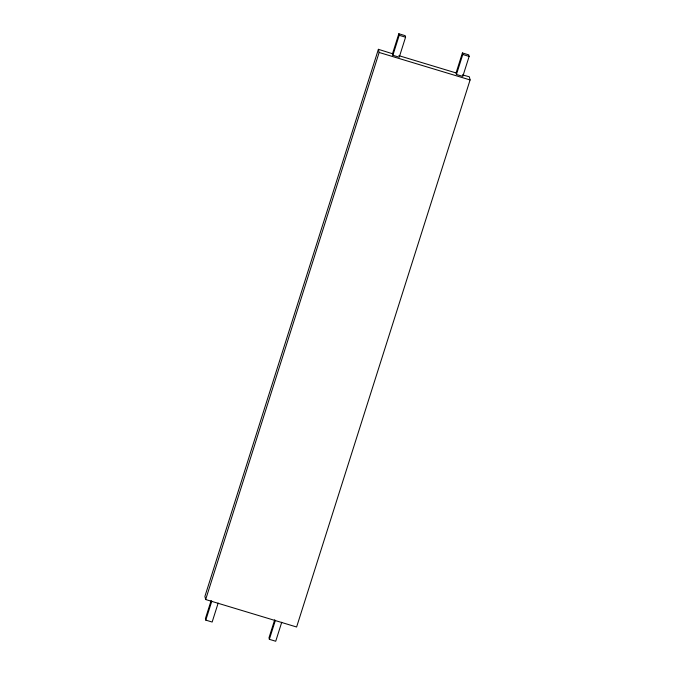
<?xml version="1.0" encoding="UTF-8"?>
<svg xmlns="http://www.w3.org/2000/svg" width="675" height="675" viewBox="0 0 675 675"><rect width="100%" height="100%" fill="white"/><g stroke="black" fill="none" stroke-linecap="round" stroke-linejoin="round"><path stroke-width="1.01" d="M392.504 53.738L398.841 33.75L405.194 35.674L405.565 37.209L399.229 57.198L392.875 55.274L392.504 53.738L378.388 49.317L204.905 596.379L205.664 599.527L296.612 626.999L470.095 79.945L469.336 76.798L462.426 74.858M205.664 599.527L379.139 52.464L378.388 49.317M211.123 600.598L205.419 618.587L205.791 620.123L212.153 622.046L218.168 603.062M205.791 620.123L211.815 601.138M392.875 55.274L399.212 35.294L398.841 33.75M274.691 619.802L268.988 637.791L269.359 639.326L275.721 641.25L281.737 622.266M269.359 639.326L275.383 620.342M456.072 72.934L462.409 52.954L468.762 54.878L469.133 56.413L462.797 76.402L456.443 74.478L456.072 72.934L398.858 55.654M456.443 74.478L462.78 54.498L462.409 52.954M399.212 35.294L405.565 37.209M462.78 54.498L469.133 56.413M379.139 52.464L470.095 79.945"/></g></svg>
